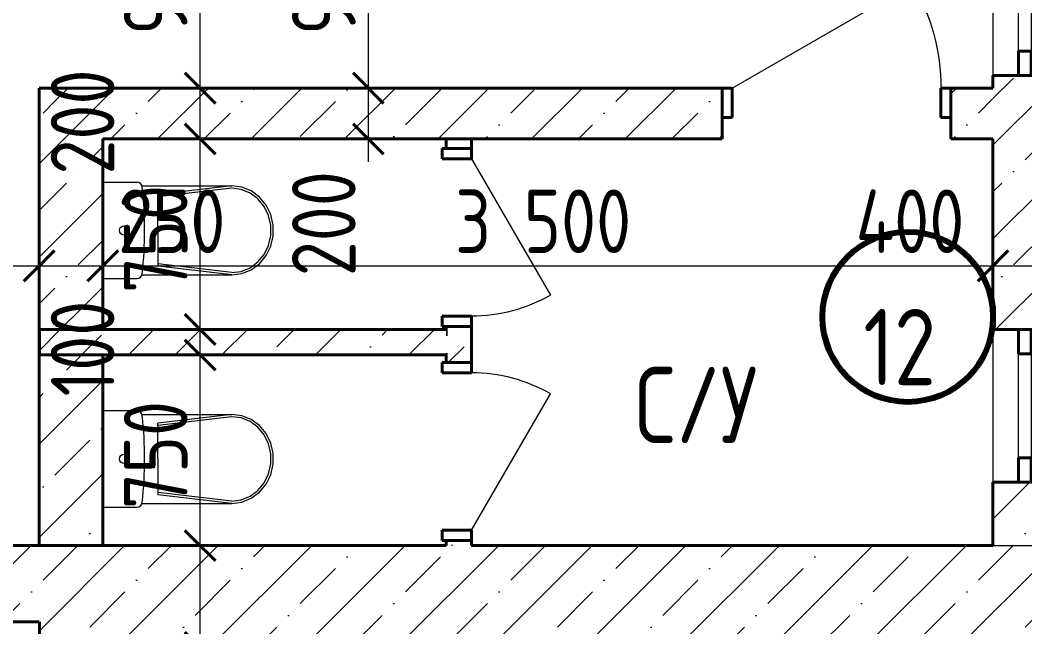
# Model space of a CAD drawing. Header units: feet. Extents: x -10410 to 374725, y -46422 to 88923.
# Drawn here: x 9975 to 13925, y 3080 to 5468 of the extents above; entities that cross this region are included whole.
import ezdxf
from ezdxf.enums import TextEntityAlignment as Align

# ---------------------------------------------------------------- set-up
doc = ezdxf.new("R2010")
doc.units = ezdxf.units.FT
doc.header["$MEASUREMENT"] = 0
doc.set_wipeout_variables(frame=1)
doc.linetypes.add('Wipeout_Contour', pattern=[1000, 0, -1000])
doc.linetypes.add('Штрихпунктирная', pattern=[670.277762, 352.777767, -176.388884, 0, -141.111112])
for name, color, linetype, lineweight in [('Аннотация - Общий_Ном._пера__41', 7, 'Continuous', 80), ('Двери ArchiCAD_Ном._пера__1', 7, 'Continuous', 20), ('Двери ArchiCAD_Ном._пера__21', 7, 'Continuous', 40), ('Двери ArchiCAD_Ном._пера__74', 255, 'Continuous', 0), ('Интерьер - Мебель_Ном._пера__2', 8, 'Continuous', 20), ('Конструктив - Стены Несущие_Ном._пера__21', 7, 'Continuous', 40), ('Окна ArchiCAD_Ном._пера__120', 7, 'Continuous', 5), ('Окна ArchiCAD_Ном._пера__21', 7, 'Continuous', 40), ('Размер - Общий_Ном._пера__120', 7, 'Continuous', 5), ('Размер - Общий_Ном._пера__21', 7, 'Continuous', 40), ('Элемент Модели - Оси_Ном._пера__1', 7, 'Continuous', 20)]:
    doc.layers.add(name, color=color, linetype=linetype, lineweight=lineweight)
for name, color, linetype in [('Двери ArchiCAD', 7, 'Continuous'), ('Интерьер - Мебель', 7, 'Continuous'), ('Конструктив - Стены Несущие', 7, 'Continuous'), ('Окна ArchiCAD', 7, 'Continuous'), ('Размер - Общий', 7, 'Continuous'), ('Элемент Модели - Оси', 7, 'Continuous')]:
    doc.layers.add(name, color=color, linetype=linetype)
doc.layers.add('Конструктив - Стены Несущие_Ном._пера__170', color=7, linetype='Continuous', lineweight=5, true_color=0x9f9f00)
doc.layers.add('Элемент Модели - Оси_Ном._пера__94', color=7, linetype='Continuous', lineweight=5, true_color=0xdc4f00)
doc.styles.add('СГЕНЕРИР_СТИЛЬ_1', font='arial.ttf')
doc.styles.add('СГЕНЕРИР_СТИЛЬ_2', font='CS_Gost2304.shx')
doc.dimstyles.new('СГЕНЕРИР_СТИЛЬ__1', dxfattribs={"dimtxt": 250, "dimasz": 114, "dimexe": 0.18, "dimexo": 0, "dimgap": 0.09, "dimtad": 1, "dimtih": 1, "dimtoh": 1, "dimdec": 0, "dimzin": 0, "dimdsep": 46, "dimtxsty": 'СГЕНЕРИР_СТИЛЬ_2', "dimblk": 'ARROWHEAD_6', "dimblk1": 'ARROWHEAD_6', "dimblk2": 'ARROWHEAD_6', "dimcen": 0.09, "dimclrd": 7, "dimclre": 7, "dimclrt": 7, "dimazin": 0, "dimtfac": 1, "dimtdec": 4, "dimtmove": 0, "dimatfit": 3, "dimfxl": 1, "dimtolj": 1, "dimtzin": 0, "dimarcsym": 0})
doc.dimstyles.new('СГЕНЕРИР_СТИЛЬ__2', dxfattribs={"dimtxt": 250, "dimasz": 114, "dimexe": 0.18, "dimexo": 0, "dimgap": 0.09, "dimtad": 1, "dimdec": 0, "dimzin": 0, "dimdsep": 46, "dimtxsty": 'СГЕНЕРИР_СТИЛЬ_2', "dimblk": 'ARROWHEAD_6', "dimblk1": 'ARROWHEAD_6', "dimblk2": 'ARROWHEAD_6', "dimcen": 0.09, "dimclrd": 7, "dimclre": 7, "dimclrt": 7, "dimazin": 0, "dimtfac": 1, "dimtdec": 4, "dimtmove": 0, "dimatfit": 3, "dimfxl": 1, "dimtolj": 1, "dimtzin": 0, "dimarcsym": 0})
doc.dimstyles.new('СГЕНЕРИР_СТИЛЬ__3', dxfattribs={"dimtxt": 250, "dimasz": 114, "dimexe": 0.18, "dimexo": 0, "dimgap": 0.09, "dimtad": 1, "dimtih": 1, "dimtoh": 1, "dimdec": 0, "dimzin": 0, "dimdsep": 46, "dimtxsty": 'СГЕНЕРИР_СТИЛЬ_2', "dimblk": 'ARROWHEAD_6', "dimblk1": 'ARROWHEAD_6', "dimblk2": 'ARROWHEAD_6', "dimcen": 0.09, "dimclrd": 7, "dimclre": 7, "dimclrt": 7, "dimazin": 0, "dimtfac": 1, "dimtdec": 4, "dimtmove": 2, "dimatfit": 3, "dimfxl": 1, "dimtolj": 1, "dimtzin": 0, "dimarcsym": 0})
pattern_1 = [(45, (0, 0), (-183.8478, 183.8478), []), (45, (-91.92, 91.92), (-183.8478, 183.8478), [195, -65, 0, -65])]

# ---------------------------------------------------------------- blocks, each defined once
blk = doc.blocks.new('Окно 18_4')
at = {"layer": 'Окна ArchiCAD_Ном._пера__120', "linetype": 'Continuous'}
for p, q in [((-300, 250), (300, 250)), ((-205, 0), (205, 0)), ((205, -50), (-205, -50)), ((-300, -150), (300, -150))]:
    blk.add_line(p, q, dxfattribs=at)
at = {"layer": 'Окна ArchiCAD_Ном._пера__21', "linetype": 'Continuous'}
for p, q in [((-300, 0), (-205, 0)), ((-300, -50), (-300, 0)), ((-205, 0), (-205, -50)), ((205, -50), (205, 0)), ((205, 0), (300, 0)), ((300, -50), (300, 0)), ((-205, -50), (-300, -50)), ((300, -50), (205, -50))]:
    blk.add_line(p, q, dxfattribs=at)
blk = doc.blocks.new('Стена_12', base_point=(13900, 3400))
at = {"color": 254, "linetype": 'Wipeout_Contour', "lineweight": 0, "ltscale": 91263.126215}
blk.add_wipeout([(14200, 6100), (13800, 6500), (13800, 5850), (13900, 5850), (13950, 5850), (14200, 5850)], dxfattribs=at).dxf.layer = 'Конструктив - Стены Несущие'
at = {"color": 254, "linetype": 'Wipeout_Contour', "lineweight": 0, "ltscale": 118048.913289}
blk.add_wipeout([(13800, 4249.9), (13900, 4249.9), (13950, 4249.9), (14200, 4249.9), (14200, 5250), (13950, 5250), (13900, 5250), (13800, 5250)], dxfattribs=at).dxf.layer = 'Конструктив - Стены Несущие'
at = {"color": 254, "linetype": 'Wipeout_Contour', "lineweight": 0, "ltscale": 86541.5634}
blk.add_wipeout([(13800, 3400), (14200, 3400), (14200, 3649.9), (13950, 3649.9), (13900, 3649.9), (13800, 3649.9)], dxfattribs=at).dxf.layer = 'Конструктив - Стены Несущие'
at = {"layer": 'Конструктив - Стены Несущие_Ном._пера__170', "linetype": 'Continuous'}
h = blk.add_hatch(dxfattribs=at)
h.set_pattern_fill('ЖЕЛЕЗОБЕТОН', color=256, style=0, pattern_type=2)
h.set_pattern_definition(pattern_1)
h.paths.add_polyline_path([(14200, 6100), (13800, 6500), (13800, 5850), (13900, 5850), (13950, 5850), (14200, 5850)])
h = blk.add_hatch(dxfattribs=at)
h.set_pattern_fill('ЖЕЛЕЗОБЕТОН', color=256, style=0, pattern_type=2)
h.set_pattern_definition(pattern_1)
h.paths.add_polyline_path([(13800, 4249.9), (13900, 4249.9), (13950, 4249.9), (14200, 4249.9), (14200, 5250), (13950, 5250), (13900, 5250), (13800, 5250)])
h = blk.add_hatch(dxfattribs=at)
h.set_pattern_fill('ЖЕЛЕЗОБЕТОН', color=256, style=0, pattern_type=2)
h.set_pattern_definition(pattern_1)
h.paths.add_polyline_path([(13800, 3400), (14200, 3400), (14200, 3649.9), (13950, 3649.9), (13900, 3649.9), (13800, 3649.9)])
at = {"layer": 'Конструктив - Стены Несущие_Ном._пера__21', "linetype": 'Continuous'}
for p, q in [((13800, 5850), (13900, 5850)), ((13900, 5850), (13950, 5850)), ((13950, 5850), (14200, 5850)), ((13800, 5250), (13900, 5250)), ((13900, 5250), (13950, 5250)), ((13950, 5250), (14200, 5250)), ((13800, 4249.9), (13900, 4249.9)), ((13900, 4249.9), (13950, 4249.9)), ((13950, 4249.9), (14200, 4249.9)), ((13800, 3649.9), (13900, 3649.9)), ((13900, 3649.9), (13950, 3649.9)), ((13950, 3649.9), (14200, 3649.9))]:
    blk.add_line(p, q, dxfattribs=at)
at = {"layer": 'Конструктив - Стены Несущие_Ном._пера__21', "linetype": 'Continuous', "flags": 128}
for points in [[(13800, 6500), (13800, 6300)], [(13800, 6100), (13800, 5850)], [(14200, 5850), (14200, 6100)], [(13800, 5250), (13800, 5200)], [(14200, 4249.9), (14200, 5250)], [(13800, 5000), (13800, 4249.9)], [(13800, 3649.9), (13800, 3400)], [(14200, 3400), (14200, 3649.9)]]:
    blk.add_lwpolyline(points, dxfattribs=at)
at = {"layer": 'Окна ArchiCAD', "color": 21, "linetype": 'Continuous', "lineweight": 30, "true_color": 0xff9955, "zscale": 1000, "rotation": 270}
for p in [(13950, 5550), (13950, 3949.9)]:
    blk.add_blockref('Окно 18_4', p, dxfattribs=at)
blk = doc.blocks.new('Стена_14', base_point=(0, 3400))
at = {"color": 254, "linetype": 'Wipeout_Contour', "lineweight": 0, "ltscale": 54910.805733}
blk.add_wipeout([(7795.6, 3400), (7795.6, 3300), (7795.6, 3185), (7795.6, 3100), (10051.3, 3100), (10051.3, 3400)], dxfattribs=at).dxf.layer = 'Конструктив - Стены Несущие'
at = {"layer": 'Конструктив - Стены Несущие_Ном._пера__170', "linetype": 'Continuous'}
h = blk.add_hatch(dxfattribs=at)
h.set_pattern_fill('ЖЕЛЕЗОБЕТОН', color=256, style=0, pattern_type=2)
h.set_pattern_definition(pattern_1)
h.paths.add_polyline_path([(7795.6, 3400), (7795.6, 3300), (7795.6, 3185), (7795.6, 3100), (10051.3, 3100), (10051.3, 3400)])
at = {"layer": 'Конструктив - Стены Несущие_Ном._пера__21', "linetype": 'Continuous', "flags": 128}
for points in [[(10051.3, 3400), (7795.6, 3400)], [(7795.6, 3100), (10051.3, 3100)]]:
    blk.add_lwpolyline(points, dxfattribs=at)
blk = doc.blocks.new('Однопольная Дверь 18_4')
at = {"layer": 'Двери ArchiCAD_Ном._пера__1', "linetype": 'Continuous'}
blk.add_line((410, 0), (-300.1, 410), dxfattribs=at)
at = {"layer": 'Двери ArchiCAD_Ном._пера__21', "linetype": 'Continuous'}
for p, q in [((-450, 0), (-487, 0)), ((-410, 0), (-450, 0)), ((-450, 0), (-450, -115)), ((-450, 0), (-450, -115)), ((-410, -115), (-410, 0)), ((450, 0), (410, 0)), ((410, 0), (410, -115)), ((450, -115), (450, 0)), ((450, 0), (450, -115)), ((450, 0), (487, 0)), ((-450, -115), (-410, -115)), ((-450, -115), (-450, -200)), ((410, -115), (450, -115)), ((450, -115), (450, -200)), ((-450, -200), (-487, -200)), ((450, -200), (487, -200))]:
    blk.add_line(p, q, dxfattribs=at)
at = {"layer": 'Двери ArchiCAD_Ном._пера__74', "linetype": 'Continuous'}
blk.add_arc((410, 0), 820, 150, 180, dxfattribs=at)
blk = doc.blocks.new('Стена_18', base_point=(10050.3, 5100))
at = {"color": 254, "linetype": 'Wipeout_Contour', "lineweight": 0, "ltscale": 63914.330717}
blk.add_wipeout([(10050.3, 5200), (10300.3, 5000), (12734.8, 5000), (12734.8, 5085), (12734.8, 5200)], dxfattribs=at).dxf.layer = 'Конструктив - Стены Несущие'
at = {"color": 254, "linetype": 'Wipeout_Contour', "lineweight": 0, "ltscale": 73093.216218}
blk.add_wipeout([(13800, 5200), (13634.8, 5200), (13634.8, 5085), (13634.8, 5000), (13800, 5000)], dxfattribs=at).dxf.layer = 'Конструктив - Стены Несущие'
at = {"layer": 'Конструктив - Стены Несущие_Ном._пера__170', "linetype": 'Continuous'}
h = blk.add_hatch(dxfattribs=at)
h.set_pattern_fill('ЖЕЛЕЗОБЕТОН', color=256, style=0, pattern_type=2)
h.set_pattern_definition(pattern_1)
h.paths.add_polyline_path([(10050.3, 5200), (10300.3, 5000), (12734.8, 5000), (12734.8, 5085), (12734.8, 5200)])
h = blk.add_hatch(dxfattribs=at)
h.set_pattern_fill('ЖЕЛЕЗОБЕТОН', color=256, style=0, pattern_type=2)
h.set_pattern_definition(pattern_1)
h.paths.add_polyline_path([(13800, 5200), (13634.8, 5200), (13634.8, 5085), (13634.8, 5000), (13800, 5000)])
at = {"layer": 'Конструктив - Стены Несущие_Ном._пера__21', "linetype": 'Continuous'}
for p, q in [((12734.8, 5200), (12697.8, 5200)), ((12734.8, 5200), (12734.8, 5085)), ((13634.8, 5200), (13671.8, 5200)), ((13634.8, 5200), (13634.8, 5085)), ((12734.8, 5085), (12734.8, 5000)), ((13634.8, 5085), (13634.8, 5000)), ((12734.8, 5000), (12697.8, 5000)), ((13634.8, 5000), (13671.8, 5000))]:
    blk.add_line(p, q, dxfattribs=at)
at = {"layer": 'Конструктив - Стены Несущие_Ном._пера__21', "linetype": 'Continuous', "flags": 128}
for points in [[(12734.8, 5200), (10050.3, 5200)], [(13800, 5200), (13634.8, 5200)], [(10300.3, 5000), (12734.8, 5000)], [(13634.8, 5000), (13800, 5000)]]:
    blk.add_lwpolyline(points, dxfattribs=at)
at = {"layer": 'Двери ArchiCAD', "linetype": 'Continuous', "xscale": -1, "zscale": 1000}
blk.add_blockref('Однопольная Дверь 18_4', (13184.8, 5200), dxfattribs=at)
blk = doc.blocks.new('Стена_19', base_point=(10050.3, 3400))
at = {"color": 254, "linetype": 'Wipeout_Contour', "lineweight": 0, "ltscale": 44222.295444}
blk.add_wipeout([(10300.3, 3400), (10300.3, 5000), (10050.3, 5200), (10050.3, 3400)], dxfattribs=at).dxf.layer = 'Конструктив - Стены Несущие'
at = {"layer": 'Конструктив - Стены Несущие_Ном._пера__170', "linetype": 'Continuous'}
h = blk.add_hatch(dxfattribs=at)
h.set_pattern_fill('ЖЕЛЕЗОБЕТОН', color=256, style=0, pattern_type=2)
h.set_pattern_definition(pattern_1)
h.paths.add_polyline_path([(10300.3, 3400), (10300.3, 5000), (10050.3, 5200), (10050.3, 3400)])
at = {"layer": 'Конструктив - Стены Несущие_Ном._пера__21', "linetype": 'Continuous', "flags": 128}
for points in [[(10050.3, 5200), (10050.3, 3400)], [(10300.3, 3400), (10300.3, 5000)]]:
    blk.add_lwpolyline(points, dxfattribs=at)
blk = doc.blocks.new('Однопольная Дверь 18_5')
at = {"layer": 'Двери ArchiCAD_Ном._пера__1', "linetype": 'Continuous'}
blk.add_line((310, 0), (-226.9, 310), dxfattribs=at)
at = {"layer": 'Двери ArchiCAD_Ном._пера__21', "linetype": 'Continuous'}
for p, q in [((-350, 0), (-387, 0)), ((-310, 0), (-350, 0)), ((-350, 0), (-350, -115)), ((-350, 0), (-350, -100)), ((-310, -115), (-310, 0)), ((350, 0), (310, 0)), ((310, 0), (310, -115)), ((350, -115), (350, 0)), ((350, 0), (350, -100)), ((350, 0), (387, 0)), ((-350, -100), (-387, -100)), ((-350, -115), (-310, -115)), ((310, -115), (350, -115)), ((350, -100), (387, -100))]:
    blk.add_line(p, q, dxfattribs=at)
at = {"layer": 'Двери ArchiCAD_Ном._пера__74', "linetype": 'Continuous'}
blk.add_arc((310, 0), 620, 150, 180, dxfattribs=at)
blk = doc.blocks.new('Стена_22', base_point=(11700.2, 5000))
at = {"color": 254, "linetype": 'Wipeout_Contour', "lineweight": 0, "ltscale": 50865.845381}
blk.add_wipeout([(11650.2, 4962.3), (11750.2, 4962.3), (11750.2, 5000), (11650.2, 5000)], dxfattribs=at).dxf.layer = 'Конструктив - Стены Несущие'
at = {"color": 254, "linetype": 'Wipeout_Contour', "lineweight": 0, "ltscale": 49713.883651}
blk.add_wipeout([(11750.2, 4262.3), (11650.2, 4262.3), (11650.2, 4120.2), (11750.2, 4120.2)], dxfattribs=at).dxf.layer = 'Конструктив - Стены Несущие'
at = {"color": 254, "linetype": 'Wipeout_Contour', "lineweight": 0, "ltscale": 48748.299686}
blk.add_wipeout([(11650.2, 3400), (11750.2, 3400), (11750.2, 3420.2), (11650.2, 3420.2)], dxfattribs=at).dxf.layer = 'Конструктив - Стены Несущие'
at = {"layer": 'Конструктив - Стены Несущие_Ном._пера__170', "linetype": 'Continuous'}
h = blk.add_hatch(dxfattribs=at)
h.set_pattern_fill('ЖЕЛЕЗОБЕТОН', color=256, style=0, pattern_type=2)
h.set_pattern_definition(pattern_1)
h.paths.add_polyline_path([(11650.2, 4962.3), (11750.2, 4962.3), (11750.2, 5000), (11650.2, 5000)])
h = blk.add_hatch(dxfattribs=at)
h.set_pattern_fill('ЖЕЛЕЗОБЕТОН', color=256, style=0, pattern_type=2)
h.set_pattern_definition(pattern_1)
h.paths.add_polyline_path([(11750.2, 4262.3), (11650.2, 4262.3), (11650.2, 4120.2), (11750.2, 4120.2)])
h = blk.add_hatch(dxfattribs=at)
h.set_pattern_fill('ЖЕЛЕЗОБЕТОН', color=256, style=0, pattern_type=2)
h.set_pattern_definition(pattern_1)
h.paths.add_polyline_path([(11650.2, 3400), (11750.2, 3400), (11750.2, 3420.2), (11650.2, 3420.2)])
at = {"layer": 'Конструктив - Стены Несущие_Ном._пера__21', "linetype": 'Continuous'}
for p, q in [((11650.2, 4962.3), (11650.2, 4999.3)), ((11750.2, 4962.3), (11750.2, 4999.3)), ((11750.2, 4962.3), (11650.2, 4962.3)), ((11650.2, 4262.3), (11650.2, 4225.3)), ((11750.2, 4262.3), (11650.2, 4262.3)), ((11750.2, 4262.3), (11750.2, 4225.3)), ((11650.2, 4120.2), (11650.2, 4157.2)), ((11750.2, 4120.2), (11750.2, 4157.2)), ((11750.2, 4120.2), (11650.2, 4120.2)), ((11650.2, 3420.2), (11650.2, 3383.2)), ((11750.2, 3420.2), (11650.2, 3420.2)), ((11750.2, 3420.2), (11750.2, 3383.2))]:
    blk.add_line(p, q, dxfattribs=at)
at = {"layer": 'Конструктив - Стены Несущие_Ном._пера__21', "linetype": 'Continuous', "flags": 128}
for points in [[(11650.2, 5000), (11650.2, 4962.3)], [(11750.2, 5000), (11650.2, 5000)], [(11750.2, 4962.3), (11750.2, 5000)], [(11650.2, 4262.3), (11650.2, 4250.2)], [(11750.2, 4120.2), (11750.2, 4262.3)], [(11650.2, 4150.2), (11650.2, 4120.2)], [(11650.2, 3420.2), (11650.2, 3400)], [(11750.2, 3400), (11750.2, 3420.2)]]:
    blk.add_lwpolyline(points, dxfattribs=at)
at = {"layer": 'Двери ArchiCAD', "linetype": 'Continuous', "xscale": -1, "zscale": 1000, "rotation": 270}
blk.add_blockref('Однопольная Дверь 18_5', (11750.2, 4612.3), dxfattribs=at)
at = {"layer": 'Двери ArchiCAD', "linetype": 'Continuous', "zscale": 1000, "rotation": 270}
blk.add_blockref('Однопольная Дверь 18_5', (11750.2, 3770.2), dxfattribs=at)
blk = doc.blocks.new('Стена_23', base_point=(10051.3, 4200.2))
at = {"color": 254, "linetype": 'Wipeout_Contour', "lineweight": 0, "ltscale": 46556.086512}
blk.add_wipeout([(10051.3, 4150.2), (11650.2, 4150.2), (11650.2, 4250.2), (10051.3, 4250.2)], dxfattribs=at).dxf.layer = 'Конструктив - Стены Несущие'
at = {"layer": 'Конструктив - Стены Несущие_Ном._пера__170', "linetype": 'Continuous'}
h = blk.add_hatch(dxfattribs=at)
h.set_pattern_fill('ЖЕЛЕЗОБЕТОН', color=256, style=0, pattern_type=2)
h.set_pattern_definition(pattern_1)
h.paths.add_polyline_path([(10051.3, 4150.2), (11650.2, 4150.2), (11650.2, 4250.2), (10051.3, 4250.2)])
at = {"layer": 'Конструктив - Стены Несущие_Ном._пера__21', "linetype": 'Continuous', "flags": 128}
for points in [[(11650.2, 4250.2), (10051.3, 4250.2)], [(10051.3, 4250.2), (10051.3, 4150.2)], [(10051.3, 4150.2), (11650.2, 4150.2)]]:
    blk.add_lwpolyline(points, dxfattribs=at)
blk = doc.blocks.new('Стена_29', base_point=(10051.3, 3400))
at = {"color": 254, "linetype": 'Wipeout_Contour', "lineweight": 0, "ltscale": 50799.597504}
blk.add_wipeout([(10051.3, 3000), (14300, 3000), (14700, 3400), (10051.3, 3400)], dxfattribs=at).dxf.layer = 'Конструктив - Стены Несущие'
at = {"layer": 'Конструктив - Стены Несущие_Ном._пера__170', "linetype": 'Continuous'}
h = blk.add_hatch(dxfattribs=at)
h.set_pattern_fill('ЖЕЛЕЗОБЕТОН', color=256, style=0, pattern_type=2)
h.set_pattern_definition(pattern_1)
h.paths.add_polyline_path([(10051.3, 3000), (14300, 3000), (14700, 3400), (10051.3, 3400)])
at = {"layer": 'Конструктив - Стены Несущие_Ном._пера__21', "linetype": 'Continuous', "flags": 128}
for points in [[(11650.2, 3400), (10051.3, 3400)], [(13800, 3400), (11750.2, 3400)], [(10051.3, 3100), (10051.3, 3000)]]:
    blk.add_lwpolyline(points, dxfattribs=at)
blk = doc.blocks.new('Символ Унитаза 18')
at = {"layer": 'Интерьер - Мебель_Ном._пера__2', "linetype": 'Continuous'}
for p, q in [((0, 0), (0, 380)), ((0, 380), (132.4, 380)), ((153.6, 364.9), (506.8, 364.9)), ((506.3, 364.9), (215.7, 330.9)), ((506.3, 356), (215.7, 322)), ((545.4, 360), (506.3, 364.9)), ((543.3, 351.2), (506.3, 356)), ((582.3, 345.1), (545.4, 360)), ((215.7, 190), (215.7, 330.9)), ((578.2, 337), (543.3, 351.2)), ((608.9, 314.3), (578.2, 337)), ((614.8, 321.1), (582.3, 345.1)), ((641, 289.5), (614.8, 321.1)), ((633.6, 284.3), (608.9, 314.3)), ((650.9, 248.9), (633.6, 284.3)), ((659.4, 252.1), (641, 289.5)), ((659.9, 210), (650.9, 248.9)), ((668.8, 211.1), (659.4, 252.1)), ((659.9, 170), (659.9, 210)), ((668.8, 168.9), (668.8, 211.1)), ((215.7, 190), (215.7, 49.1)), ((650.9, 131.1), (659.9, 170)), ((659.4, 127.9), (668.8, 168.9)), ((633.6, 95.7), (650.9, 131.1)), ((641, 90.5), (659.4, 127.9)), ((608.9, 65.7), (633.6, 95.7)), ((614.8, 58.9), (641, 90.5)), ((506.3, 24), (215.7, 58)), ((506.3, 15.1), (215.7, 49.1)), ((543.3, 28.8), (578.2, 43)), ((578.2, 43), (608.9, 65.7)), ((582.3, 34.9), (614.8, 58.9)), ((153.8, 15.1), (506.8, 15.1)), ((506.3, 24), (543.3, 28.8)), ((506.3, 15.1), (545.4, 20)), ((545.4, 20), (582.3, 34.9)), ((0, 0), (132.4, 0))]:
    blk.add_line(p, q, dxfattribs=at)
for centre, major_axis, start_param, end_param in [((132.4, 357.9), (22.3, 0), 0.100415, 1.570796), ((-1479.8, 190), (1643.4, 0), 6.178217, 6.388032), ((132.4, 22.1), (22.3, 0), 4.712389, 6.173785)]:
    blk.add_ellipse(centre, major_axis=major_axis, ratio=0.989247, start_param=start_param, end_param=end_param, dxfattribs=at)
blk.add_ellipse((83.6, 190), major_axis=(18.7, 0), ratio=0.989247, dxfattribs=at)
blk = doc.blocks.new('Стандартный Маркер Сетки_2')
at = {"layer": 'Элемент Модели - Оси_Ном._пера__94', "linetype": 'Штрихпунктирная'}
for p, q in [((1000, 0), (17700, 0)), ((17700, 0), (18700, 0))]:
    blk.add_line(p, q, dxfattribs=at)
at = {"layer": 'Элемент Модели - Оси_Ном._пера__1', "style": 'СГЕНЕРИР_СТИЛЬ_1'}
blk.add_attdef('AC_MarkerText_1', text='', height=350, dxfattribs=at).set_placement((-500, 20.0005), align=Align.MIDDLE_CENTER)
blk = doc.blocks.new('*D361')
at = {"layer": 'Размер - Общий_Ном._пера__120', "linetype": 'Continuous', "transparency": 16777216}
for p, q in [((10499.3, 5584.5), (10499.3, 5809.5)), ((13800, 5584.5), (13800, 5809.5)), ((10499.3, 5697), (13800, 5697))]:
    blk.add_line(p, q, dxfattribs=at)
at = {"layer": 'Размер - Общий_Ном._пера__21', "linetype": 'Continuous', "transparency": 16777216}
for p, q in [((10559.3, 5757), (10439.3, 5637)), ((13860, 5757), (13740, 5637))]:
    blk.add_line(p, q, dxfattribs=at)
at = {"layer": 'Размер - Общий_Ном._пера__120', "transparency": 16777216, "char_height": 250, "attachment_point": 7, "style": 'СГЕНЕРИР_СТИЛЬ_2'}
for s, insert in [('\\A1;{\\FCS_Gost2304.shx|c204;3 300}', (11553.3, 5747)), ('\\A1;{\\FCS_Gost2304.shx|c204;400}', (13260, 5747))]:
    blk.add_mtext(s, dxfattribs=dict(at, insert=insert))
blk = doc.blocks.new('ARROWHEAD_6')
at = {"color": 0, "linetype": 'Continuous', "lineweight": 0}
for p, q in [((-0.5, -0.5), (0.5, 0.5)), ((0, 0), (-1, 0))]:
    blk.add_line(p, q, dxfattribs=at)
blk = doc.blocks.new('*D362')
at = {"layer": 'Размер - Общий_Ном._пера__120', "linetype": 'Continuous', "transparency": 16777216}
for p, q in [((13800, 5584.5), (13800, 5809.5)), ((14200, 5584.5), (14200, 5809.5)), ((13800, 5697), (14200, 5697)), ((14200, 5697), (14290, 5697))]:
    blk.add_line(p, q, dxfattribs=at)
at = {"layer": 'Размер - Общий_Ном._пера__21', "linetype": 'Continuous', "transparency": 16777216}
for p, q in [((13860, 5757), (13740, 5637)), ((14140, 5637), (14260, 5757))]:
    blk.add_line(p, q, dxfattribs=at)
blk = doc.blocks.new('*D374')
at = {"layer": 'Размер - Общий_Ном._пера__120', "linetype": 'Continuous', "transparency": 16777216}
for p, q in [((11456.9, 5200), (11231.9, 5200)), ((11344.4, 5000), (11344.4, 5200)), ((11456.9, 5000), (11231.9, 5000)), ((11344.4, 4910), (11344.4, 5000))]:
    blk.add_line(p, q, dxfattribs=at)
at = {"layer": 'Размер - Общий_Ном._пера__21', "linetype": 'Continuous', "transparency": 16777216}
for p, q in [((11284.4, 5260), (11404.4, 5140)), ((11284.4, 5060), (11404.4, 4940))]:
    blk.add_line(p, q, dxfattribs=at)
at = {"layer": 'Размер - Общий_Ном._пера__120', "transparency": 16777216, "insert": (11294.4, 4460), "char_height": 250, "attachment_point": 7, "rotation": 90, "style": 'СГЕНЕРИР_СТИЛЬ_2'}
blk.add_mtext('\\A1;{\\FCS_Gost2304.shx|c204;200}', dxfattribs=at)
blk = doc.blocks.new('*D375')
at = {"layer": 'Размер - Общий_Ном._пера__120', "linetype": 'Continuous', "transparency": 16777216}
for p, q in [((11456.9, 6100), (11231.9, 6100)), ((11344.4, 5200), (11344.4, 6100)), ((11456.9, 5200), (11231.9, 5200))]:
    blk.add_line(p, q, dxfattribs=at)
at = {"layer": 'Размер - Общий_Ном._пера__21', "linetype": 'Continuous', "transparency": 16777216}
for p, q in [((11284.4, 6160), (11404.4, 6040)), ((11284.4, 5260), (11404.4, 5140))]:
    blk.add_line(p, q, dxfattribs=at)
at = {"layer": 'Размер - Общий_Ном._пера__120', "transparency": 16777216, "insert": (11294.4, 5410), "char_height": 250, "attachment_point": 7, "rotation": 90, "style": 'СГЕНЕРИР_СТИЛЬ_2'}
blk.add_mtext('\\A1;{\\FCS_Gost2304.shx|c204;900}', dxfattribs=at)
blk = doc.blocks.new('*D379')
at = {"layer": 'Размер - Общий_Ном._пера__120', "linetype": 'Continuous', "transparency": 16777216}
for p, q in [((10796.1, 3400), (10571.1, 3400)), ((10683.6, 3000), (10683.6, 3400)), ((10796.1, 3000), (10571.1, 3000))]:
    blk.add_line(p, q, dxfattribs=at)
at = {"layer": 'Размер - Общий_Ном._пера__21', "linetype": 'Continuous', "transparency": 16777216}
for p, q in [((10623.6, 3460), (10743.6, 3340)), ((10623.6, 3060), (10743.6, 2940))]:
    blk.add_line(p, q, dxfattribs=at)
blk = doc.blocks.new('*D380')
at = {"layer": 'Размер - Общий_Ном._пера__120', "linetype": 'Continuous', "transparency": 16777216}
for p, q in [((10796.1, 4150.2), (10571.1, 4150.2)), ((10683.6, 3400), (10683.6, 4150.2)), ((10796.1, 3400), (10571.1, 3400))]:
    blk.add_line(p, q, dxfattribs=at)
at = {"layer": 'Размер - Общий_Ном._пера__21', "linetype": 'Continuous', "transparency": 16777216}
for p, q in [((10623.6, 4210.2), (10743.6, 4090.2)), ((10623.6, 3460), (10743.6, 3340))]:
    blk.add_line(p, q, dxfattribs=at)
at = {"layer": 'Размер - Общий_Ном._пера__120', "transparency": 16777216, "char_height": 250, "attachment_point": 7, "rotation": 90, "style": 'СГЕНЕРИР_СТИЛЬ_2'}
for s, insert in [('\\A1;{\\FCS_Gost2304.shx|c204;100}', (10346.1, 3986.9)), ('\\A1;{\\FCS_Gost2304.shx|c204;750}', (10633.6, 3543.6))]:
    blk.add_mtext(s, dxfattribs=dict(at, insert=insert))
blk = doc.blocks.new('*D381')
at = {"layer": 'Размер - Общий_Ном._пера__120', "linetype": 'Continuous', "transparency": 16777216}
for p, q in [((10796.1, 4250.2), (10571.1, 4250.2)), ((10683.6, 4150.2), (10683.6, 4250.2)), ((10796.1, 4150.2), (10571.1, 4150.2))]:
    blk.add_line(p, q, dxfattribs=at)
at = {"layer": 'Размер - Общий_Ном._пера__21', "linetype": 'Continuous', "transparency": 16777216}
for p, q in [((10623.6, 4310.2), (10743.6, 4190.2)), ((10623.6, 4210.2), (10743.6, 4090.2))]:
    blk.add_line(p, q, dxfattribs=at)
blk = doc.blocks.new('*D382')
at = {"layer": 'Размер - Общий_Ном._пера__120', "linetype": 'Continuous', "transparency": 16777216}
for p, q in [((10796.1, 5000), (10571.1, 5000)), ((10683.6, 4250.2), (10683.6, 5000)), ((10796.1, 4250.2), (10571.1, 4250.2))]:
    blk.add_line(p, q, dxfattribs=at)
at = {"layer": 'Размер - Общий_Ном._пера__21', "linetype": 'Continuous', "transparency": 16777216}
for p, q in [((10623.6, 5060), (10743.6, 4940)), ((10623.6, 4310.2), (10743.6, 4190.2))]:
    blk.add_line(p, q, dxfattribs=at)
at = {"layer": 'Размер - Общий_Ном._пера__120', "transparency": 16777216, "char_height": 250, "attachment_point": 7, "rotation": 90, "style": 'СГЕНЕРИР_СТИЛЬ_2'}
for s, insert in [('\\A1;{\\FCS_Gost2304.shx|c204;200}', (10346.1, 4860)), ('\\A1;{\\FCS_Gost2304.shx|c204;750}', (10633.6, 4393.6))]:
    blk.add_mtext(s, dxfattribs=dict(at, insert=insert))
blk = doc.blocks.new('*D383')
at = {"layer": 'Размер - Общий_Ном._пера__120', "linetype": 'Continuous', "transparency": 16777216}
for p, q in [((10796.1, 5200), (10571.1, 5200)), ((10683.6, 5000), (10683.6, 5200)), ((10796.1, 5000), (10571.1, 5000))]:
    blk.add_line(p, q, dxfattribs=at)
at = {"layer": 'Размер - Общий_Ном._пера__21', "linetype": 'Continuous', "transparency": 16777216}
for p, q in [((10623.6, 5260), (10743.6, 5140)), ((10623.6, 5060), (10743.6, 4940))]:
    blk.add_line(p, q, dxfattribs=at)
blk = doc.blocks.new('*D384')
at = {"layer": 'Размер - Общий_Ном._пера__120', "linetype": 'Continuous', "transparency": 16777216}
for p, q in [((10796.1, 6100), (10571.1, 6100)), ((10683.6, 5200), (10683.6, 6100)), ((10796.1, 5200), (10571.1, 5200))]:
    blk.add_line(p, q, dxfattribs=at)
at = {"layer": 'Размер - Общий_Ном._пера__21', "linetype": 'Continuous', "transparency": 16777216}
for p, q in [((10623.6, 6160), (10743.6, 6040)), ((10623.6, 5260), (10743.6, 5140))]:
    blk.add_line(p, q, dxfattribs=at)
at = {"layer": 'Размер - Общий_Ном._пера__120', "transparency": 16777216, "insert": (10633.6, 5410), "char_height": 250, "attachment_point": 7, "rotation": 90, "style": 'СГЕНЕРИР_СТИЛЬ_2'}
blk.add_mtext('\\A1;{\\FCS_Gost2304.shx|c204;900}', dxfattribs=at)
blk = doc.blocks.new('*D444')
at = {"layer": 'Размер - Общий_Ном._пера__120', "linetype": 'Continuous', "transparency": 16777216}
for p, q in [((6000.3, 4388.6), (6000.3, 4613.6)), ((10050.3, 4388.6), (10050.3, 4613.6)), ((6000.3, 4501.1), (10050.3, 4501.1))]:
    blk.add_line(p, q, dxfattribs=at)
at = {"layer": 'Размер - Общий_Ном._пера__21', "linetype": 'Continuous', "transparency": 16777216}
for p, q in [((6060.3, 4561.1), (5940.3, 4441.1)), ((10110.3, 4561.1), (9990.3, 4441.1))]:
    blk.add_line(p, q, dxfattribs=at)
at = {"layer": 'Размер - Общий_Ном._пера__120', "transparency": 16777216, "insert": (8464.7, 4551.1), "char_height": 250, "attachment_point": 7, "style": 'СГЕНЕРИР_СТИЛЬ_2'}
blk.add_mtext('\\A1;{\\FCS_Gost2304.shx|c204;4\xa0050}', dxfattribs=at)
blk = doc.blocks.new('*D445')
at = {"layer": 'Размер - Общий_Ном._пера__120', "linetype": 'Continuous', "transparency": 16777216}
for p, q in [((10050.3, 4388.6), (10050.3, 4613.6)), ((10300.3, 4388.6), (10300.3, 4613.6)), ((10050.3, 4501.1), (10300.3, 4501.1))]:
    blk.add_line(p, q, dxfattribs=at)
at = {"layer": 'Размер - Общий_Ном._пера__21', "linetype": 'Continuous', "transparency": 16777216}
for p, q in [((10110.3, 4561.1), (9990.3, 4441.1)), ((10360.3, 4561.1), (10240.3, 4441.1))]:
    blk.add_line(p, q, dxfattribs=at)
blk = doc.blocks.new('*D446')
at = {"layer": 'Размер - Общий_Ном._пера__120', "linetype": 'Continuous', "transparency": 16777216}
for p, q in [((10300.3, 4388.6), (10300.3, 4613.6)), ((13800, 4388.6), (13800, 4613.6)), ((10300.3, 4501.1), (13800, 4501.1))]:
    blk.add_line(p, q, dxfattribs=at)
at = {"layer": 'Размер - Общий_Ном._пера__21', "linetype": 'Continuous', "transparency": 16777216}
for p, q in [((10360.3, 4561.1), (10240.3, 4441.1)), ((13860, 4561.1), (13740, 4441.1))]:
    blk.add_line(p, q, dxfattribs=at)
at = {"layer": 'Размер - Общий_Ном._пера__120', "transparency": 16777216, "char_height": 250, "attachment_point": 7, "style": 'СГЕНЕРИР_СТИЛЬ_2'}
for s, insert in [('\\A1;{\\FCS_Gost2304.shx|c204;250}', (10360.3, 4551.1)), ('\\A1;{\\FCS_Gost2304.shx|c204;3\xa0500}', (11685.3, 4551.1)), ('\\A1;{\\FCS_Gost2304.shx|c204;400}', (13260, 4551.1))]:
    blk.add_mtext(s, dxfattribs=dict(at, insert=insert))
blk = doc.blocks.new('*D447')
at = {"layer": 'Размер - Общий_Ном._пера__120', "linetype": 'Continuous', "transparency": 16777216}
for p, q in [((13800, 4388.6), (13800, 4613.6)), ((14200, 4388.6), (14200, 4613.6)), ((13800, 4501.1), (14200, 4501.1)), ((14200, 4501.1), (14290, 4501.1))]:
    blk.add_line(p, q, dxfattribs=at)
at = {"layer": 'Размер - Общий_Ном._пера__21', "linetype": 'Continuous', "transparency": 16777216}
for p, q in [((13860, 4561.1), (13740, 4441.1)), ((14140, 4441.1), (14260, 4561.1))]:
    blk.add_line(p, q, dxfattribs=at)

msp = doc.modelspace()

# ---------------------------------------------------------------- block references
at = {"layer": 'Конструктив - Стены Несущие'}
for name, p in [('Стена_12', (13900, 3400)), ('Стена_14', (0, 3400))]:
    msp.add_blockref(name, p, dxfattribs=at)

# ---------------------------------------------------------------- texts
at = {"layer": 'Размер - Общий_Ном._пера__120', "linetype": 'Continuous', "char_height": 300, "attachment_point": 7, "style": 'СГЕНЕРИР_СТИЛЬ_2'}
for s, insert in [('\\A1;{\\FCS_Gost2304.shx;12}', (13289.99368, 4031.23666)), ('\\A1;{\\FCS_Gost2304.shx;С/У}', (12392.00809, 3803.39692))]:
    msp.add_mtext(s, dxfattribs=dict(at, insert=insert))

# ---------------------------------------------------------------- next in the draw order: linework, layer by layer
at = {"layer": 'Аннотация - Общий_Ном._пера__41', "linetype": 'Continuous'}
msp.add_circle((13464.97423, 4299.93558), 335.02577, dxfattribs=at)

# ---------------------------------------------------------------- next in the draw order: block references
at = {"layer": 'Конструктив - Стены Несущие'}
msp.add_blockref('Стена_18', (10050.30337, 5100.03915), dxfattribs=at)

# ---------------------------------------------------------------- next in the draw order: dimensions: what is measured, and where the dimension line sits
at = {"layer": 'Размер - Общий', "linetype": 'Continuous'}
dim = msp.add_linear_dim(base=(14200, 4501.07759), p1=(13800, 4800.01958), p2=(14200, 4800.01958), dimstyle='СГЕНЕРИР_СТИЛЬ__1', dxfattribs=at)
dim.commit()
dim.dimension.update_dxf_attribs({"geometry": '*D447', "text_midpoint": (13544.57, 4676.07759), "dimtype": 160})

# ---------------------------------------------------------------- next in the draw order: block references
at = {"layer": 'Конструктив - Стены Несущие'}
for name, p in [('Стена_19', (10050.30337, 3400)), ('Стена_22', (11700.24906, 5000.03915))]:
    msp.add_blockref(name, p, dxfattribs=at)

# ---------------------------------------------------------------- next in the draw order: dimensions: what is measured, and where the dimension line sits
at = {"layer": 'Размер - Общий', "linetype": 'Continuous'}
dim = msp.add_linear_dim(base=(14200, 5696.95604), p1=(13800, 4800.01958), p2=(14200, 4800.01958), dimstyle='СГЕНЕРИР_СТИЛЬ__1', dxfattribs=at)
dim.commit()
dim.dimension.update_dxf_attribs({"geometry": '*D362', "text_midpoint": (13544.57, 5871.95604), "dimtype": 160})

# ---------------------------------------------------------------- next in the draw order: block references
at = {"layer": 'Интерьер - Мебель', "color": 214, "linetype": 'Continuous', "lineweight": 20, "zscale": 1000}
for p in [(10301.30337, 4450.3405), (10301.30337, 3551.08842)]:
    msp.add_blockref('Символ Унитаза 18', p, dxfattribs=at)
at = {"layer": 'Конструктив - Стены Несущие'}
for name, p in [('Стена_23', (10051.30337, 4200.2329)), ('Стена_29', (10051.30337, 3400))]:
    msp.add_blockref(name, p, dxfattribs=at)

# ---------------------------------------------------------------- next in the draw order: dimensions: what is measured, and where the dimension line sits
at = {"layer": 'Размер - Общий', "linetype": 'Continuous'}
dim = msp.add_linear_dim(base=(13800, 5696.95604), p1=(10499.279, 6100.03915), p2=(13800, 4800.01958), text='3 300', dimstyle='СГЕНЕРИР_СТИЛЬ__1', dxfattribs=at)
dim.commit()
dim.dimension.update_dxf_attribs({"geometry": '*D361', "text_midpoint": (11980.70326, 5871.95604), "dimtype": 160})
for base, p1, p2, picture, middle in [((11344.4194, 6100.03915), (11975.15169, 5200.03915), (7200, 6100.03915), '*D375', (11169.4194, 5694.61041)), ((10683.61108, 6100.03915), (11975.15169, 5200.03915), (7200, 6100.03915), '*D384', (10508.61108, 5694.61041)), ((10683.61108, 5200.03915), (11975.15169, 5000.03915), (11975.15169, 5200.03915), '*D383', (10221.11108, 5144.61041)), ((11344.4194, 5200.03915), (11975.15169, 5000.03915), (11975.15169, 5200.03915), '*D374', (11169.4194, 4744.60916))]:
    dim = msp.add_linear_dim(base=base, p1=p1, p2=p2, angle=90, dimstyle='СГЕНЕРИР_СТИЛЬ__2', dxfattribs=at)
    dim.commit()
    dim.dimension.update_dxf_attribs({"geometry": picture, "text_midpoint": middle, "dimtype": 160, "text_rotation": 90})

# ---------------------------------------------------------------- next in the draw order: block references
at = {"layer": 'Элемент Модели - Оси', "color": 8, "linetype": 'Continuous', "lineweight": 20, "zscale": 1000}
msp.add_blockref('Стандартный Маркер Сетки_2', (-4000, 3400), dxfattribs=at)

# ---------------------------------------------------------------- next in the draw order: dimensions: what is measured, and where the dimension line sits
at = {"layer": 'Размер - Общий', "linetype": 'Continuous'}
for base, p1, p2, picture, middle in [((10683.61108, 5000.03915), (10875.77622, 4250.2329), (11975.15169, 5000.03915), '*D382', (10508.61108, 4678.19229)), ((10683.61108, 4150.2329), (12225.65169, 3400), (10875.77622, 4150.2329), '*D380', (10508.61108, 3828.17271)), ((10683.61108, 4250.2329), (10875.77622, 4150.2329), (10875.77622, 4250.2329), '*D381', (10221.11108, 4271.47165)), ((10683.61108, 3400), (12225.65169, 3000), (12225.65169, 3400), '*D379', (10508.61108, 2744.57))]:
    dim = msp.add_linear_dim(base=base, p1=p1, p2=p2, angle=90, dimstyle='СГЕНЕРИР_СТИЛЬ__2', dxfattribs=at)
    dim.commit()
    dim.dimension.update_dxf_attribs({"geometry": picture, "text_midpoint": middle, "dimtype": 160, "text_rotation": 90})
for base, p1, p2, dimstyle, picture, middle in [((10050.30337, 4501.07759), (6000.2906, 2550.01958), (10050.30337, 4250.01958), 'СГЕНЕРИР_СТИЛЬ__3', '*D444', (8892.11253, 4676.07759)), ((13800, 4501.07759), (10300.30337, 4250.01958), (13800, 4800.01958), 'СГЕНЕРИР_СТИЛЬ__1', '*D446', (12112.73169, 4676.07759)), ((10300.30337, 4501.07759), (10050.30337, 4250.01958), (10300.30337, 4250.01958), 'СГЕНЕРИР_СТИЛЬ__1', '*D445', (10644.87587, 4676.07759))]:
    dim = msp.add_linear_dim(base=base, p1=p1, p2=p2, dimstyle=dimstyle, dxfattribs=at)
    dim.commit()
    dim.dimension.update_dxf_attribs({"geometry": picture, "text_midpoint": middle, "dimtype": 160})

doc.saveas('drawing.dxf')
